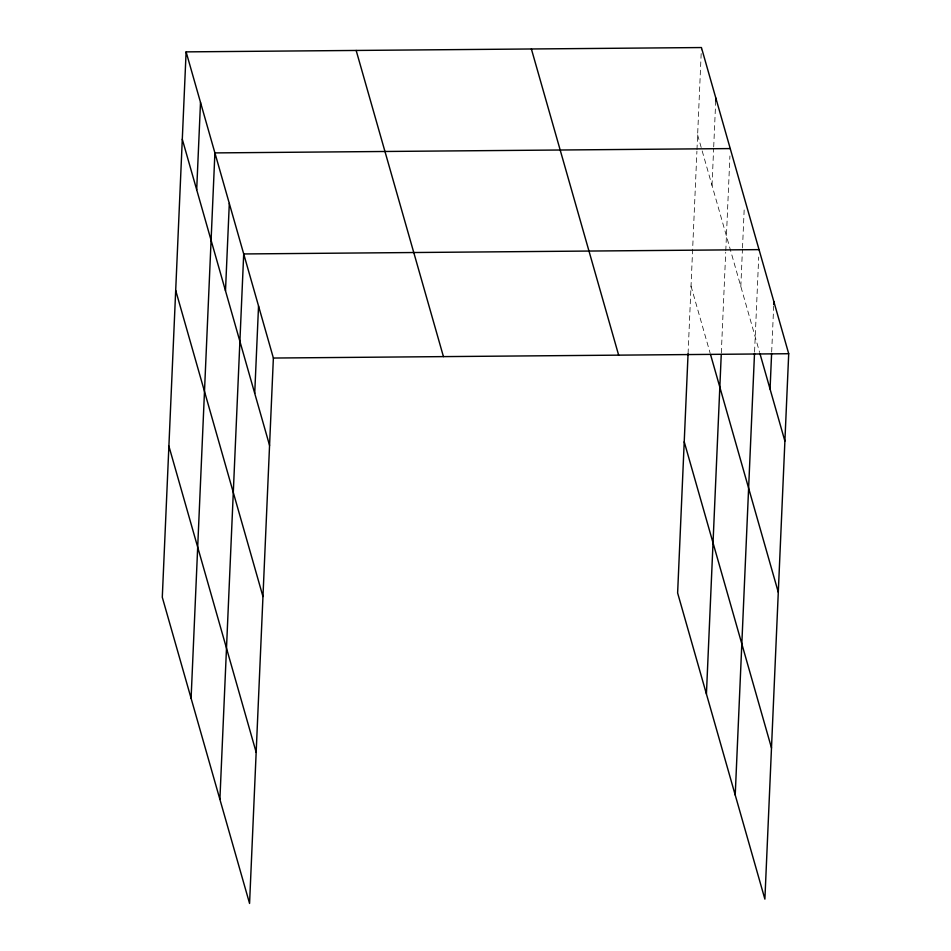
<?xml version="1.0" encoding="UTF-8"?>
<svg xmlns="http://www.w3.org/2000/svg" width="951" height="951" viewBox="0 0 951 951"><rect width="100%" height="100%" fill="white"/><g stroke="black" fill="none" stroke-linecap="round" stroke-linejoin="round"><path stroke-width="0.71" stroke-dasharray="4.75 3.57" d="M688.072 353.653L696.917 151.221M696.976 149.735L701.374 49.036M712.026 185.445L713.642 148.415M713.702 146.941L715.711 101.032M721.31 353.023L725.708 252.253M725.779 250.779L729.916 155.988M740.817 286.477L742.434 249.459M742.505 247.973L744.312 206.51M754.571 351.811L758.708 257.032M771.677 352.025L773.674 306.115M697.618 134.923L759.635 352.464M691.02 286.073L710.219 353.427"/><path stroke-width="1.43" d="M186.111 51.877L162.288 597.276L249.566 903.45L273.377 358.04L186.111 51.877L701.434 47.55L788.712 353.724L764.889 899.123L677.623 592.96L688.072 353.653M196.691 189.76L200.506 102.399M191.092 698.319L214.902 152.909L730.237 148.582M225.494 290.804L229.31 203.431M219.895 799.351L243.706 253.953L759.041 249.626M254.725 393.369L258.541 305.996M715.711 101.032L715.841 98.072M706.427 693.992L721.25 354.509M735.218 795.024L754.512 353.296M770.06 389.042L771.606 353.499M773.745 304.629L773.876 301.669M273.377 358.04L788.712 353.724M760.027 353.879L784.896 441.086M710.623 354.83L778.287 592.247M684.221 441.799L771.499 747.973M531.383 48.977L618.649 355.151M356.161 50.451L443.439 356.613M182.295 139.25L269.561 445.413M175.697 290.4L262.963 596.562M168.898 446.126L256.164 752.3"/></g></svg>
